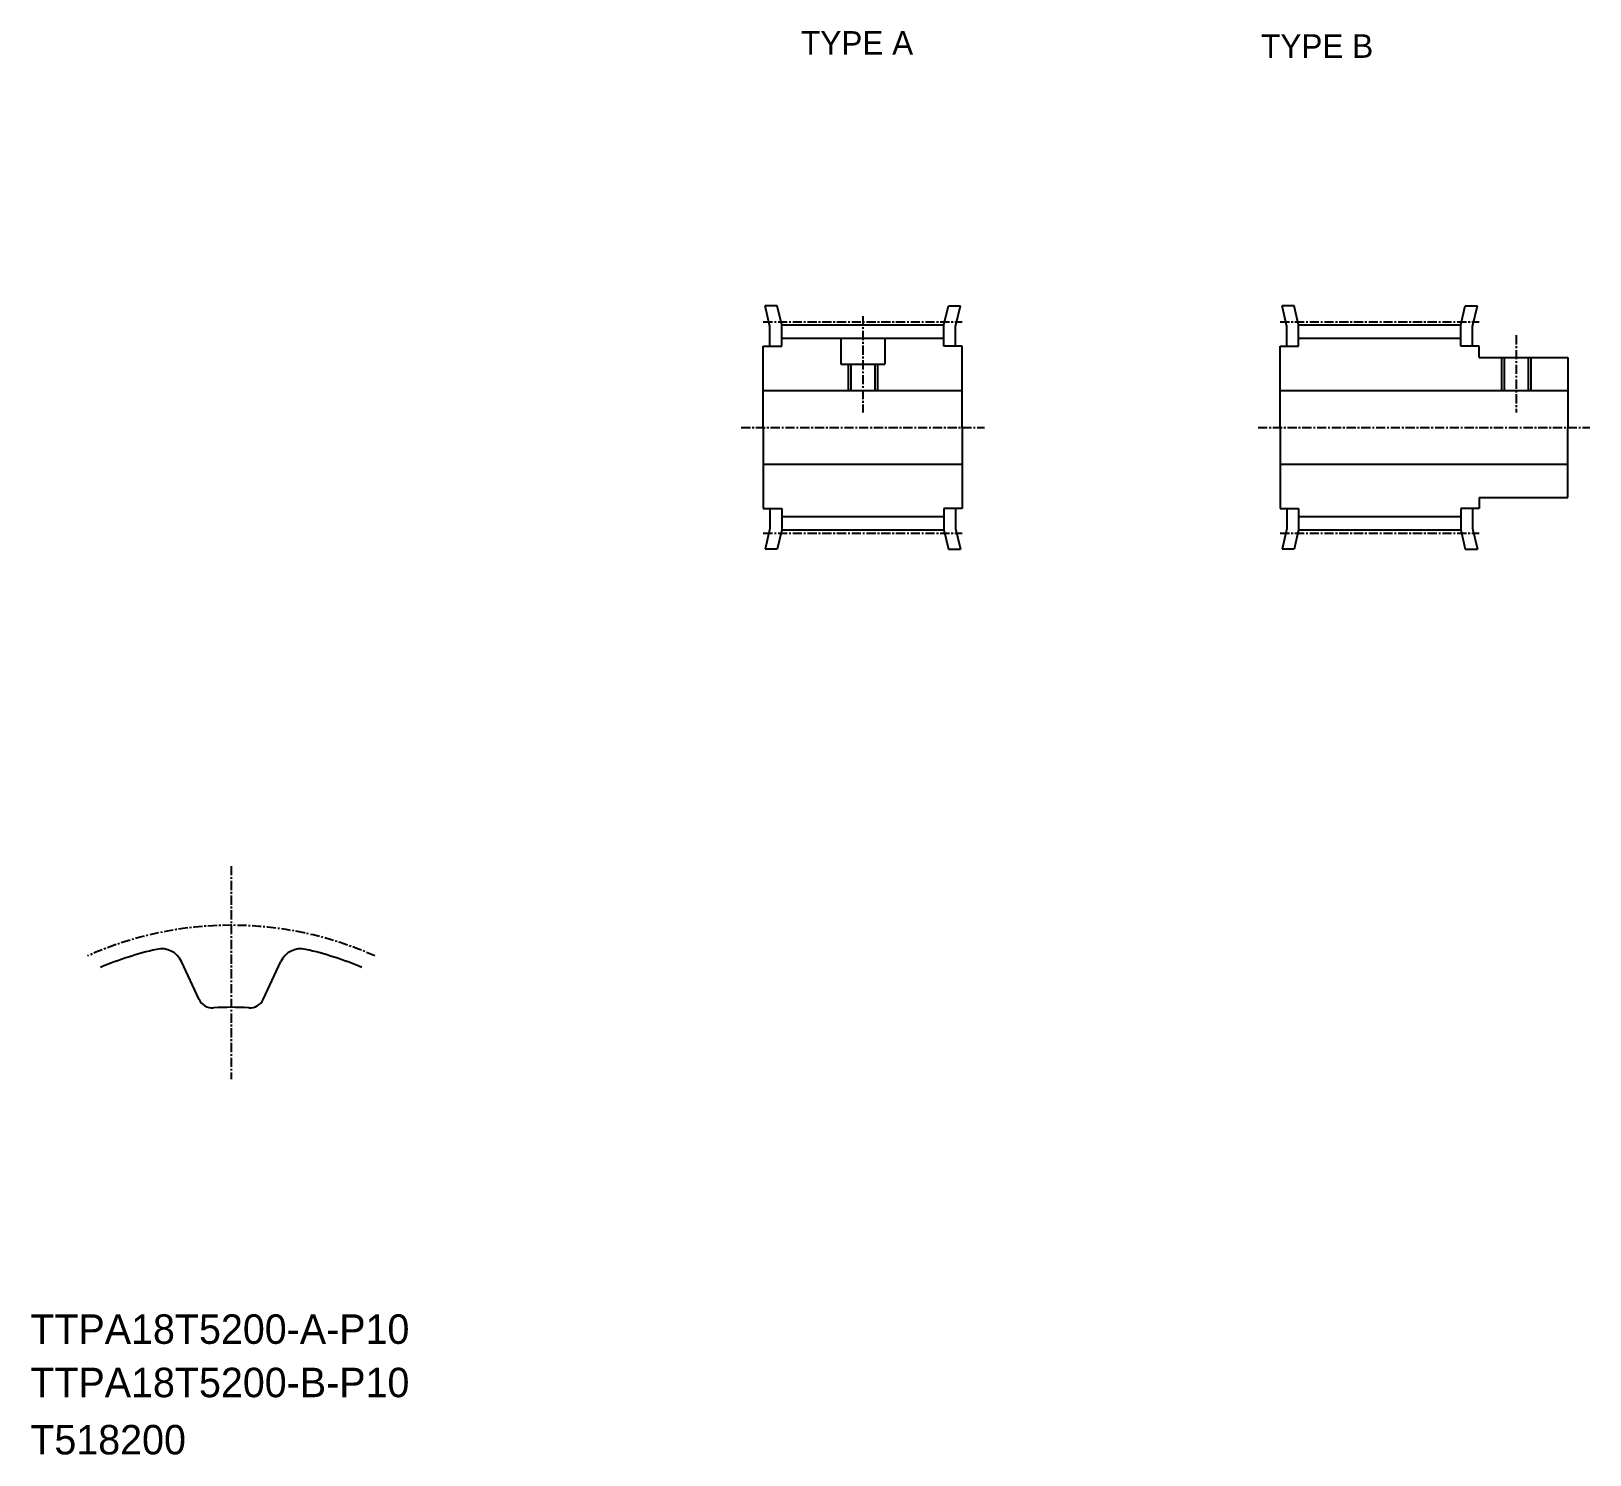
# Model space of a CAD drawing. Extents: x 10 to 222, y 10 to 203.
import ezdxf

# ---------------------------------------------------------------- set-up
doc = ezdxf.new("R2010")
doc.units = 0
doc.linetypes.add('CENTER', pattern=[2, 1.25, -0.25, 0.25, -0.25])
doc.layers.get('0').update_dxf_attribs({"linetype": 'CONTINUOUS'})
doc.layers.add('CENTER', color=1, linetype='CENTER')

msp = doc.modelspace()

# ---------------------------------------------------------------- linework, layer by layer
at = {"color": 7, "linetype": 'CONTINUOUS'}
for p, q in [((110.34, 163.05), (109.69, 165.84)), ((111.33, 165.84), (109.69, 165.84)), ((111.94, 163.24), (111.33, 165.84)), ((133.94, 163.24), (134.55, 165.84)), ((134.55, 165.84), (136.19, 165.84)), ((135.54, 163.05), (136.19, 165.84)), ((180.47, 163.05), (179.82, 165.84)), ((181.46, 165.84), (179.82, 165.84)), ((182.07, 163.24), (181.46, 165.84)), ((204.07, 163.24), (204.68, 165.84)), ((204.68, 165.84), (206.33, 165.84)), ((205.67, 163.05), (206.33, 165.84)), ((110.34, 160.34), (110.34, 163.05)), ((111.94, 160.34), (111.94, 163.24)), ((111.94, 163.24), (133.94, 163.24)), ((133.94, 160.34), (133.94, 163.24)), ((135.54, 160.34), (135.54, 163.05)), ((180.47, 160.34), (180.47, 163.05)), ((182.07, 163.24), (204.07, 163.24)), ((182.07, 160.34), (182.07, 163.24)), ((204.07, 160.34), (204.07, 163.24)), ((205.67, 160.34), (205.67, 163.05)), ((111.94, 161.44), (133.94, 161.44)), ((119.94, 161.44), (119.94, 157.94)), ((125.94, 161.44), (125.94, 157.94)), ((182.07, 161.44), (204.07, 161.44)), ((109.44, 149.34), (109.44, 160.34)), ((109.44, 160.34), (111.94, 160.34)), ((136.44, 160.34), (133.94, 160.34)), ((136.44, 149.34), (136.44, 160.34)), ((179.57, 149.34), (179.57, 160.34)), ((179.57, 160.34), (182.07, 160.34)), ((206.57, 160.34), (204.07, 160.34)), ((206.57, 158.84), (206.57, 160.34)), ((206.57, 158.84), (218.57, 158.84)), ((209.95, 158.84), (209.95, 154.34)), ((213.19, 158.84), (213.19, 154.34)), ((218.57, 158.84), (218.57, 149.34)), ((119.94, 157.94), (125.94, 157.94)), ((121.32, 157.94), (121.32, 154.34)), ((124.56, 157.94), (124.56, 154.34)), ((109.44, 154.34), (136.44, 154.34)), ((179.57, 154.34), (218.57, 154.34)), ((109.44, 149.34), (109.44, 138.34)), ((136.44, 149.34), (136.44, 138.34)), ((179.57, 149.34), (179.57, 138.34)), ((218.57, 139.84), (218.57, 149.34)), ((109.44, 144.34), (136.44, 144.34)), ((179.57, 144.34), (218.57, 144.34)), ((206.57, 139.84), (218.57, 139.84)), ((206.57, 139.84), (206.57, 138.34)), ((109.44, 138.34), (111.94, 138.34)), ((110.34, 138.34), (110.34, 135.62)), ((111.94, 138.34), (111.94, 135.44)), ((133.94, 138.34), (133.94, 135.44)), ((136.44, 138.34), (133.94, 138.34)), ((135.54, 138.34), (135.54, 135.62)), ((179.57, 138.34), (182.07, 138.34)), ((180.47, 138.34), (180.47, 135.62)), ((182.07, 138.34), (182.07, 135.44)), ((204.07, 138.34), (204.07, 135.44)), ((206.57, 138.34), (204.07, 138.34)), ((205.67, 138.34), (205.67, 135.62)), ((110.34, 135.62), (109.69, 132.84)), ((111.94, 135.44), (111.33, 132.84)), ((111.94, 137.24), (133.94, 137.24)), ((111.94, 135.44), (133.94, 135.44)), ((133.94, 135.44), (134.55, 132.84)), ((135.54, 135.62), (136.19, 132.84)), ((180.47, 135.62), (179.82, 132.84)), ((182.07, 135.44), (181.46, 132.84)), ((182.07, 137.24), (204.07, 137.24)), ((182.07, 135.44), (204.07, 135.44)), ((204.07, 135.44), (204.68, 132.84)), ((205.67, 135.62), (206.33, 132.84)), ((111.33, 132.84), (109.69, 132.84)), ((134.55, 132.84), (136.19, 132.84)), ((181.46, 132.84), (179.82, 132.84)), ((204.68, 132.84), (206.33, 132.84)), ((32.91, 71.74), (30.52, 76.87)), ((41.59, 71.74), (43.98, 76.87))]:
    msp.add_line(p, q, dxfattribs=at)
at = {"color": 3, "linetype": 'CONTINUOUS'}
for p, q in [((209.57, 158.84), (209.57, 154.34)), ((213.57, 158.84), (213.57, 154.34)), ((120.94, 157.94), (120.94, 154.34)), ((124.94, 157.94), (124.94, 154.34))]:
    msp.add_line(p, q, dxfattribs=at)
at = {"color": 7, "linetype": 'CONTINUOUS'}
for centre, radius, start, end in [((37.25, 34.04), 45.62, 102.8128, 112.8447), ((27.8, 75.6), 3, 25, 102.8128), ((46.7, 75.6), 3, 77.1872, 155), ((37.25, 34.04), 45.62, 67.1553, 77.1872), ((34.72, 72.58), 2, 205, 273.7512), ((37.25, 34.04), 36.62, 86.2488, 93.7512), ((39.78, 72.58), 2, 266.2488, 335)]:
    msp.add_arc(centre, radius, start, end, dxfattribs=at)
at = {"layer": 'CENTER', "color": 1, "linetype": 'CENTER'}
for p, q in [((109.44, 163.66), (136.44, 163.66)), ((122.94, 164.44), (122.94, 151.34)), ((179.57, 163.66), (206.57, 163.66)), ((211.57, 161.84), (211.57, 151.34)), ((106.44, 149.34), (139.44, 149.34)), ((176.57, 149.34), (221.57, 149.34)), ((109.44, 135.01), (136.44, 135.01)), ((179.57, 135.01), (206.57, 135.01)), ((37.25, 89.82), (37.25, 60.91))]:
    msp.add_line(p, q, dxfattribs=at)
msp.add_arc((37.25, 34.04), 47.75, 65.8872, 114.1128, dxfattribs=at)

# ---------------------------------------------------------------- texts
at = {"color": 7, "linetype": 'CONTINUOUS'}
for s, height, p in [('TYPE A', 3.2, (114.56, 199.9)), ('TYPE B', 3.2, (176.97, 199.48)), ('TTPA18T5200-A-P10', 4, (10, 25)), ('TTPA18T5200-B-P10', 4, (10, 17.76)), ('T518200', 4, (10, 10))]:
    msp.add_text(s, height=height, dxfattribs=at).set_placement(p)

doc.saveas('drawing.dxf')
